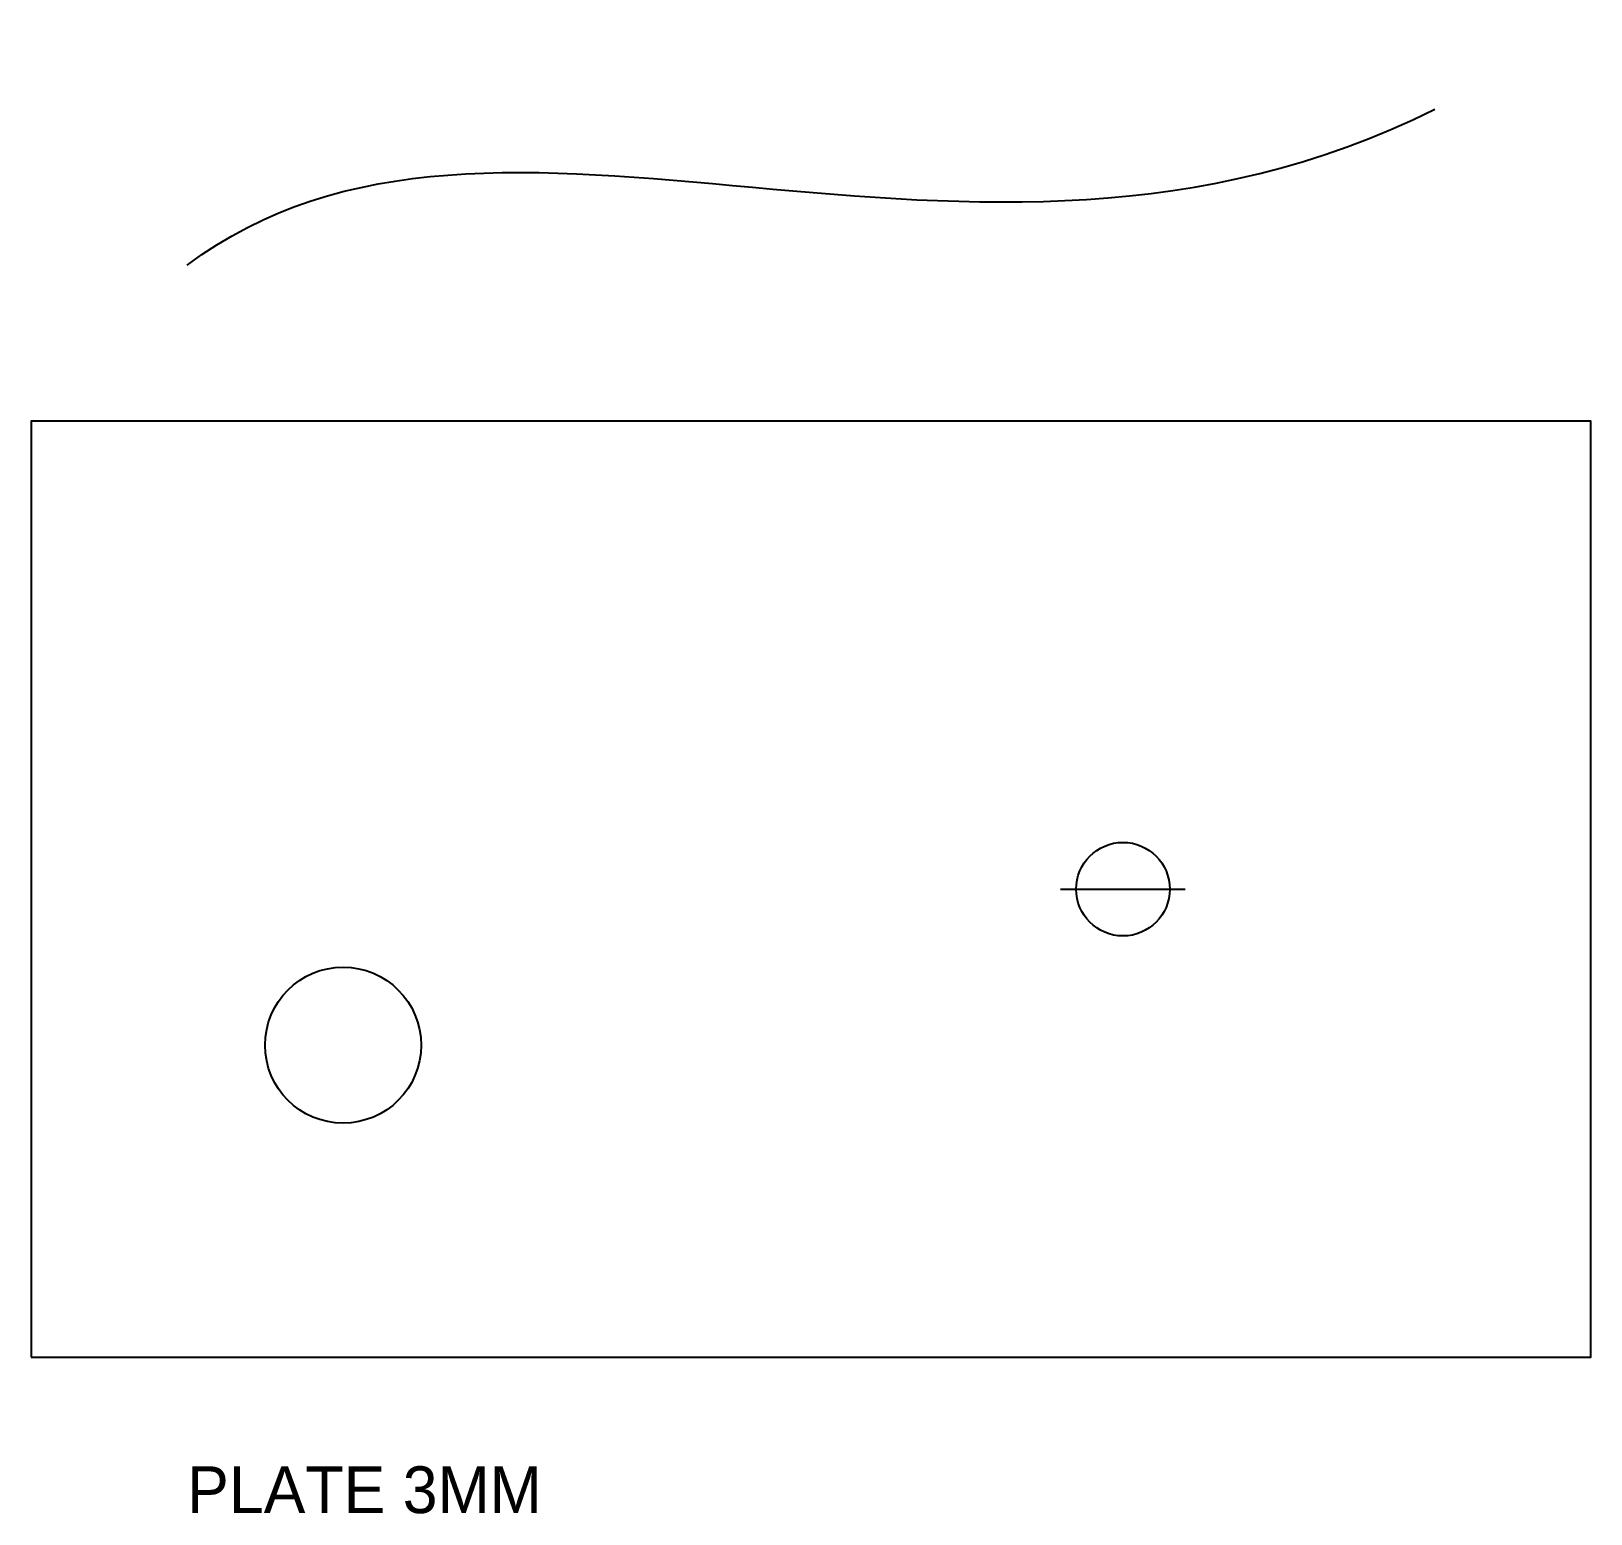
# Model space of a CAD drawing. Header units: millimetres. Extents: x 0 to 100, y -10 to 85.
import ezdxf

# ---------------------------------------------------------------- set-up
doc = ezdxf.new("R2010")
doc.units = ezdxf.units.MM

# ---------------------------------------------------------------- blocks, each defined once
blk = doc.blocks.new('MARK')
blk.add_line((-4, 0), (4, 0))
blk.add_circle((0, 0), 3)

msp = doc.modelspace()

# ---------------------------------------------------------------- linework, layer by layer
msp.add_lwpolyline([(0, 0), (100, 0), (100, 60), (0, 60)], close=True)
msp.add_circle((20, 20), 5)
msp.add_open_spline([(10, 70), (30, 85), (60, 65), (90, 80)], degree=3)

# ---------------------------------------------------------------- block references
msp.add_blockref('MARK', (70, 30))

# ---------------------------------------------------------------- texts
msp.add_text('PLATE 3MM', height=3).set_placement((10, -10))

doc.saveas('drawing.dxf')
